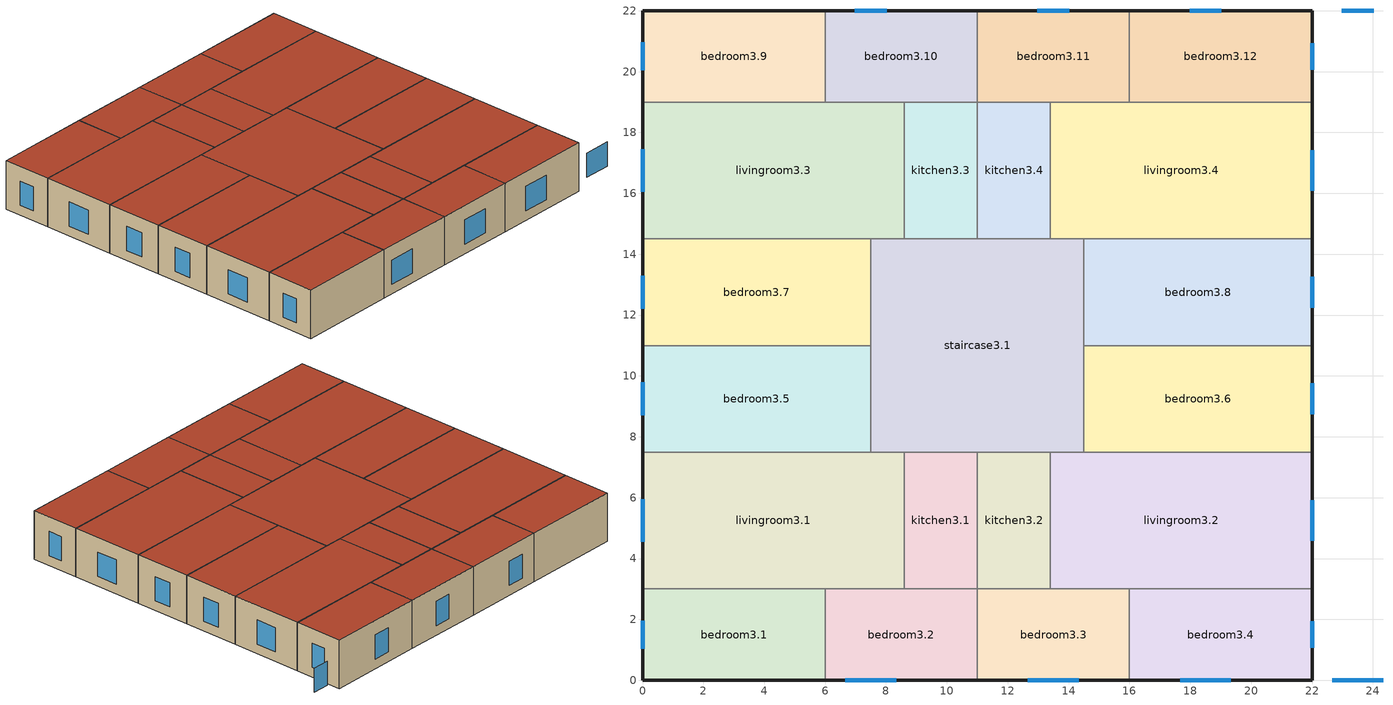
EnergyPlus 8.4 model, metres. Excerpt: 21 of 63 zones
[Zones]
livingroom3.4
 floor to livingroom2.4 (Interior Floor): 22,19 22,14.5 13.4,14.5 13.4,19 z6
 wall outside (Exterior Wall): 22,14.5 22,19 z6:9
 wall to bedroom3.8 (Interior Wall): 14.5,14.5 22,14.5 z6:9
 wall to kitchen3.4 (Interior Wall): 13.4,19 13.4,14.5 z6:9
 wall to bedroom3.11 (Interior Wall): 16,19 13.4,19 z6:9
 wall to staircase3.1 (Interior Wall): 13.4,14.5 14.5,14.5 z6:9
 wall to bedroom3.12 (Interior Wall): 22,19 16,19 z6:9
 window (Exterior Window): 22,16.09 22,17.41 z6.6:8.1
 roof outside (Exterior Roof): 13.4,19 13.4,14.5 22,14.5 22,19 z9
bedroom3.5
 floor to bedroom2.5 (Interior Floor): 7.5,11 7.5,7.5 0,7.5 0,11 z6
 wall outside (Exterior Wall): 0,11 0,7.5 z6:9
 wall to livingroom3.1 (Interior Wall): 0,7.5 7.5,7.5 z6:9
 wall to bedroom3.7 (Interior Wall): 7.5,11 0,11 z6:9
 wall to staircase3.1 (Interior Wall): 7.5,7.5 7.5,11 z6:9
 window (Exterior Window): 0,9.79 0,8.71 z6.6:8.1
 roof outside (Exterior Roof): 0,11 0,7.5 7.5,7.5 7.5,11 z9
livingroom3.1
 floor to livingroom2.1 (Interior Floor): 8.6,7.5 8.6,3 0,3 0,7.5 z6
 wall outside (Exterior Wall): 0,7.5 0,3 z6:9
 wall to bedroom3.1 (Interior Wall): 0,3 6,3 z6:9
 wall to kitchen3.1 (Interior Wall): 8.6,3 8.6,7.5 z6:9
 wall to bedroom3.2 (Interior Wall): 6,3 8.6,3 z6:9
 wall to staircase3.1 (Interior Wall): 8.6,7.5 7.5,7.5 z6:9
 window (Exterior Window): 0,5.94 0,4.56 z6.6:8.1
 roof outside (Exterior Roof): 0,7.5 0,3 8.6,3 8.6,7.5 z9
bedroom3.11
 floor to bedroom2.11 (Interior Floor): 16,22 16,19 11,19 11,22 z6
 wall outside (Exterior Wall): 16,22 11,22 z6:9
 wall to bedroom3.10 (Interior Wall): 11,22 11,19 z6:9
 wall to bedroom3.12 (Interior Wall): 16,19 16,22 z6:9
 wall to kitchen3.4 (Interior Wall): 11,19 13.4,19 z6:9
 window (Exterior Window): 19.02,22 17.98,22 z6.6:8.1
 roof outside (Exterior Roof): 11,22 11,19 16,19 16,22 z9
bedroom3.10
 floor to bedroom2.10 (Interior Floor): 11,22 11,19 6,19 6,22 z6
 wall outside (Exterior Wall): 11,22 6,22 z6:9
 wall to bedroom3.9 (Interior Wall): 6,22 6,19 z6:9
 wall to livingroom3.3 (Interior Wall): 6,19 8.6,19 z6:9
 wall to kitchen3.3 (Interior Wall): 8.6,19 11,19 z6:9
 window (Exterior Window): 14.02,22 12.98,22 z6.6:8.1
 roof outside (Exterior Roof): 6,22 6,19 11,19 11,22 z9
bedroom3.9
 floor to bedroom2.9 (Interior Floor): 6,22 6,19 0,19 0,22 z6
 wall outside (Exterior Wall): 6,22 0,22 0,19 z6:9
 wall to livingroom3.3 (Interior Wall): 0,19 6,19 z6:9
 window (Exterior Window): 0,20.96 0,20.04 / 8.02,22 6.98,22 z6.6:8.1
 roof outside (Exterior Roof): 0,22 0,19 6,19 6,22 z9
livingroom3.3
 floor to livingroom2.3 (Interior Floor): 8.6,19 8.6,14.5 0,14.5 0,19 z6
 wall outside (Exterior Wall): 0,19 0,14.5 z6:9
 wall to kitchen3.3 (Interior Wall): 8.6,14.5 8.6,19 z6:9
 wall to staircase3.1 (Interior Wall): 7.5,14.5 8.6,14.5 z6:9
 wall to bedroom3.7 (Interior Wall): 0,14.5 7.5,14.5 z6:9
 window (Exterior Window): 0,17.44 0,16.06 z6.6:8.1
 roof outside (Exterior Roof): 0,19 0,14.5 8.6,14.5 8.6,19 z9
kitchen3.4
 floor to kitchen2.4 (Interior Floor): 13.4,19 13.4,14.5 11,14.5 11,19 z6
 wall to staircase3.1 (Interior Wall): 11,14.5 13.4,14.5 z6:9
 wall to kitchen3.3 (Interior Wall): 11,19 11,14.5 z6:9
 roof outside (Exterior Roof): 11,19 11,14.5 13.4,14.5 13.4,19 z9
kitchen3.1
 floor to kitchen2.1 (Interior Floor): 11,7.5 11,3 8.6,3 8.6,7.5 z6
 wall to staircase3.1 (Interior Wall): 11,7.5 8.6,7.5 z6:9
 wall to bedroom3.2 (Interior Wall): 8.6,3 11,3 z6:9
 wall to kitchen3.2 (Interior Wall): 11,3 11,7.5 z6:9
 roof outside (Exterior Roof): 8.6,7.5 8.6,3 11,3 11,7.5 z9
bedroom3.4
 floor to bedroom2.4 (Interior Floor): 22,3 22,0 16,0 16,3 z6
 wall outside (Exterior Wall): 16,0 22,0 22,3 z6:9
 wall to bedroom3.3 (Interior Wall): 16,3 16,0 z6:9
 wall to livingroom3.2 (Interior Wall): 22,3 16,3 z6:9
 window (Exterior Window): 22,1.06 22,1.94 / 22.67,0 24.33,0 z6.6:8.1
 roof outside (Exterior Roof): 16,3 16,0 22,0 22,3 z9
bedroom3.6
 floor to bedroom2.6 (Interior Floor): 22,11 22,7.5 14.5,7.5 14.5,11 z6
 wall outside (Exterior Wall): 22,7.5 22,11 z6:9
 wall to bedroom3.8 (Interior Wall): 22,11 14.5,11 z6:9
 wall to staircase3.1 (Interior Wall): 14.5,11 14.5,7.5 z6:9
 wall to livingroom3.2 (Interior Wall): 14.5,7.5 22,7.5 z6:9
 window (Exterior Window): 22,8.74 22,9.76 z6.6:8.1
 roof outside (Exterior Roof): 14.5,11 14.5,7.5 22,7.5 22,11 z9
kitchen3.3
 floor to kitchen2.3 (Interior Floor): 11,19 11,14.5 8.6,14.5 8.6,19 z6
 wall to staircase3.1 (Interior Wall): 8.6,14.5 11,14.5 z6:9
 roof outside (Exterior Roof): 8.6,19 8.6,14.5 11,14.5 11,19 z9
kitchen3.2
 floor to kitchen2.2 (Interior Floor): 13.4,7.5 13.4,3 11,3 11,7.5 z6
 wall to bedroom3.3 (Interior Wall): 11,3 13.4,3 z6:9
 wall to livingroom3.2 (Interior Wall): 13.4,3 13.4,7.5 z6:9
 wall to staircase3.1 (Interior Wall): 13.4,7.5 11,7.5 z6:9
 roof outside (Exterior Roof): 11,7.5 11,3 13.4,3 13.4,7.5 z9
bedroom3.12
 floor to bedroom2.12 (Interior Floor): 22,22 22,19 16,19 16,22 z6
 wall outside (Exterior Wall): 22,19 22,22 16,22 z6:9
 window (Exterior Window): 22,20.06 22,20.94 / 24.02,22 22.98,22 z6.6:8.1
 roof outside (Exterior Roof): 16,22 16,19 22,19 22,22 z9
staircase3.1
 floor to staircase2.1 (Interior Floor): 14.5,14.5 14.5,7.5 7.5,7.5 7.5,14.5 z6
 wall to bedroom3.8 (Interior Wall): 14.5,11 14.5,14.5 z6:9
 wall to bedroom3.7 (Interior Wall): 7.5,14.5 7.5,11 z6:9
 wall to livingroom3.2 (Interior Wall): 13.4,7.5 14.5,7.5 z6:9
 roof outside (Exterior Roof): 7.5,14.5 7.5,7.5 14.5,7.5 14.5,14.5 z9
bedroom3.3
 floor to bedroom2.3 (Interior Floor): 16,3 16,0 11,0 11,3 z6
 wall outside (Exterior Wall): 11,0 16,0 z6:9
 wall to bedroom3.2 (Interior Wall): 11,3 11,0 z6:9
 wall to livingroom3.2 (Interior Wall): 16,3 13.4,3 z6:9
 window (Exterior Window): 17.67,0 19.33,0 z6.6:8.1
 roof outside (Exterior Roof): 11,3 11,0 16,0 16,3 z9
bedroom3.1
 floor to bedroom2.1 (Interior Floor): 6,3 6,0 0,0 0,3 z6
 wall outside (Exterior Wall): 0,3 0,0 6,0 z6:9
 wall to bedroom3.2 (Interior Wall): 6,0 6,3 z6:9
 window (Exterior Window): 0,1.96 0,1.04 / 6.67,0 8.33,0 z6.6:8.1
 roof outside (Exterior Roof): 0,3 0,0 6,0 6,3 z9
bedroom3.8
 floor to bedroom2.8 (Interior Floor): 22,14.5 22,11 14.5,11 14.5,14.5 z6
 wall outside (Exterior Wall): 22,11 22,14.5 z6:9
 window (Exterior Window): 22,12.24 22,13.26 z6.6:8.1
 roof outside (Exterior Roof): 14.5,14.5 14.5,11 22,11 22,14.5 z9
bedroom3.2
 floor to bedroom2.2 (Interior Floor): 11,3 11,0 6,0 6,3 z6
 wall outside (Exterior Wall): 6,0 11,0 z6:9
 window (Exterior Window): 12.67,0 14.33,0 z6.6:8.1
 roof outside (Exterior Roof): 6,3 6,0 11,0 11,3 z9
livingroom3.2
 floor to livingroom2.2 (Interior Floor): 22,7.5 22,3 13.4,3 13.4,7.5 z6
 wall outside (Exterior Wall): 22,3 22,7.5 z6:9
 window (Exterior Window): 22,4.59 22,5.91 z6.6:8.1
 roof outside (Exterior Roof): 13.4,7.5 13.4,3 22,3 22,7.5 z9
bedroom3.7
 floor to bedroom2.7 (Interior Floor): 7.5,14.5 7.5,11 0,11 0,14.5 z6
 wall outside (Exterior Wall): 0,14.5 0,11 z6:9
 window (Exterior Window): 0,13.29 0,12.21 z6.6:8.1
 roof outside (Exterior Roof): 0,14.5 0,11 7.5,11 7.5,14.5 z9
[Site:Location]
Chongqing Shapingba_Chongqing_CHN Design_Conditions: Latitude {deg}=29.58; Longitude {deg}=106.47; Time Zone {hr}=8; Elevation {m}=259.1
[Site:GroundTemperature:BuildingSurface]
17.73, 17.58, 14.99, 15.72, 19.24, 24.78, 25.36, 25.42, 25.45, 23.67, 19.98, 19.57
[Building]
3cengzhuzhai: North Axis {deg}=45.9143; Terrain=City; Loads Convergence Tolerance Value=0.04; Temperature Convergence Tolerance Value {deltaC}=0.4; Solar Distribution=FullInteriorAndExterior; Maximum Number of Warmup Days=25
[Construction]
Exterior Window: shuangcengzhongkongboli
Exterior Wall: 5mm shuinishajiang, 20mm shuinishajiang, 200mm shaojieyanduokongzhuanqiti, 20mm shuinishajiang
Interior Wall: 20mm shuinishajiang, 200mm putongshaojieyeyankongxinzhuan, 20mm shuinishajiang
Interior Floor: 50mm 1151-1250quanqinghunningtu, 120mm gangjinhunningtu, 20mm shuinishajiang
Exterior Roof: 40mm suishiluanshihunningtu, 20mm shuinishajiang, 60mm nanranjisujubenban, 5mm sbsgaixingliqingfangshuijuancai, 20mm shuinishajiang, 30mm 1551shaojieyanhunningt, 120mm gangjinhunningtu
[Material]
Name | Roughness | Thickness {m} | Conductivity {W/m-K} | Density {kg/m3} | Specific Heat {J/kg-K}
5mm shuinishajiang | MediumRough | 0.005 | 0.93 | 1800 | 1050
20mm shuinishajiang | MediumRough | 0.02 | 0.93 | 1800 | 1050
200mm shaojieyanduokongzhuanqiti | MediumRough | 0.2 | 0.58 | 1400 | 1050
200mm putongshaojieyeyankongxinzhuan | MediumRough | 0.2 | 0.54 | 1800 | 1050
50mm 1151-1250quanqinghunningtu | MediumRough | 0.05 | 0.31 | 1651 | 1050
120mm gangjinhunningtu | MediumRough | 0.12 | 1.74 | 2500 | 920
40mm suishiluanshihunningtu | MediumRough | 0.04 | 1.51 | 2300 | 920
5mm sbsgaixingliqingfangshuijuancai | MediumRough | 0.005 | 0.23 | 900 | 1620
30mm 1551shaojieyanhunningt | MediumRough | 0.03 | 0.66 | 1511 | 840
60mm nanranjisujubenban | MediumSmooth | 0.06 | 0.03 | 35 | 1380
[WindowMaterial:SimpleGlazingSystem]
shuangcengzhongkongboli: U-Factor {W/m2-K}=2.8; Solar Heat Gain Coefficient=0.75
[ZoneVentilation:DesignFlowRate] Design Flow Rate Calculation Method=AirChanges/Hour; Ventilation Type=Natural; Fan Pressure Rise {Pa}=0; Fan Total Efficiency=1; Constant Term Coefficient=0.606; Temperature Term Coefficient=0.036; Velocity Term Coefficient=0.1177; Velocity Squared Term Coefficient=0; Delta Temperature {deltaC}=-100; Maximum Wind Speed {m/s}=40
Name | Zone or ZoneList | Schedule | Air Changes per Hour {1/hr} | Minimum Outdoor Temperature {C} | Maximum Outdoor Temperature {C}
jichukitchen3.1 | kitchen3.1 | jichutongfengqita | 4
jichukitchen3.2 | kitchen3.2 | jichutongfengqita | 4
jichukitchen3.3 | kitchen3.3 | jichutongfengqita | 4
jichukitchen3.4 | kitchen3.4 | jichutongfengqita | 4
jichulivingroom3.1 | livingroom3.1 | jichutongfengketing | 4
jichulivingroom3.2 | livingroom3.2 | jichutongfengketing | 4
jichulivingroom3.3 | livingroom3.3 | jichutongfengketing | 4
jichulivingroom3.4 | livingroom3.4 | jichutongfengketing | 4
jichubedroom3.1 | bedroom3.1 | jichutongfengbedroom | 4
jichubedroom3.2 | bedroom3.2 | jichutongfengbedroom | 4
jichubedroom3.3 | bedroom3.3 | jichutongfengbedroom | 4
jichubedroom3.4 | bedroom3.4 | jichutongfengbedroom | 4
jichubedroom3.5 | bedroom3.5 | jichutongfengbedroom | 4
jichubedroom3.6 | bedroom3.6 | jichutongfengbedroom | 4
jichubedroom3.7 | bedroom3.7 | jichutongfengbedroom | 4
jichubedroom3.8 | bedroom3.8 | jichutongfengbedroom | 4
jichubedroom3.9 | bedroom3.9 | jichutongfengbedroom | 4
jichubedroom3.10 | bedroom3.10 | jichutongfengbedroom | 4
jichubedroom3.11 | bedroom3.11 | jichutongfengbedroom | 4
jichubedroom3.12 | bedroom3.12 | jichutongfengbedroom | 4
kitchen3.1 | kitchen3.1 | tongfengcishubianliang | 3.53328 | 15.37 | 28.78
kitchen3.2 | kitchen3.2 | tongfengcishubianliang | 3.53328 | 15.37 | 28.78
kitchen3.3 | kitchen3.3 | tongfengcishubianliang | 3.53328 | 15.37 | 28.78
kitchen3.4 | kitchen3.4 | tongfengcishubianliang | 3.53328 | 15.37 | 28.78
livingroom3.1 | livingroom3.1 | tongfengcishubianliang | 3.53328 | 15.37 | 28.78
livingroom3.2 | livingroom3.2 | tongfengcishubianliang | 3.53328 | 15.37 | 28.78
livingroom3.3 | livingroom3.3 | tongfengcishubianliang | 3.53328 | 15.37 | 28.78
livingroom3.4 | livingroom3.4 | tongfengcishubianliang | 3.53328 | 15.37 | 28.78
bedroom3.1 | bedroom3.1 | tongfengcishubianliang | 3.53328 | 15.37 | 28.78
bedroom3.2 | bedroom3.2 | tongfengcishubianliang | 3.53328 | 15.37 | 28.78
bedroom3.3 | bedroom3.3 | tongfengcishubianliang | 3.53328 | 15.37 | 28.78
bedroom3.4 | bedroom3.4 | tongfengcishubianliang | 3.53328 | 15.37 | 28.78
bedroom3.5 | bedroom3.5 | tongfengcishubianliang | 3.53328 | 15.37 | 28.78
bedroom3.6 | bedroom3.6 | tongfengcishubianliang | 3.53328 | 15.37 | 28.78
bedroom3.7 | bedroom3.7 | tongfengcishubianliang | 3.53328 | 15.37 | 28.78
bedroom3.8 | bedroom3.8 | tongfengcishubianliang | 3.53328 | 15.37 | 28.78
bedroom3.9 | bedroom3.9 | tongfengcishubianliang | 3.53328 | 15.37 | 28.78
bedroom3.10 | bedroom3.10 | tongfengcishubianliang | 3.53328 | 15.37 | 28.78
bedroom3.11 | bedroom3.11 | tongfengcishubianliang | 3.53328 | 15.37 | 28.78
bedroom3.12 | bedroom3.12 | tongfengcishubianliang | 3.53328 | 15.37 | 28.78
[People] Number of People Calculation Method=Area/Person; Zone Floor Area per Person {m2/person}=35.63; Fraction Radiant=0.2; Sensible Heat Fraction=autocalculate; Activity Level Schedule=Activity_zuozi huodong; Carbon Dioxide Generation Rate {m3/s-W}=3.82e-08; Enable ASHRAE 55 Comfort Warnings=No; Mean Radiant Temperature Calculation Type=ZoneAveraged; Clothing Insulation Calculation Method=ClothingInsulationSchedule
Name | Zone or ZoneList | Number of People Schedule
bedroom3.2 | bedroom3.2 | Bedroom Occupancy
kitchen3.1 | kitchen3.1 | chufang Occupancy
kitchen3.2 | kitchen3.2 | chufang Occupancy
kitchen3.3 | kitchen3.3 | chufang Occupancy
kitchen3.4 | kitchen3.4 | chufang Occupancy
livingroom3.1 | livingroom3.1 | keting Occupancy
livingroom3.2 | livingroom3.2 | keting Occupancy
livingroom3.3 | livingroom3.3 | keting Occupancy
livingroom3.4 | livingroom3.4 | keting Occupancy
bedroom3.1 | bedroom3.1 | Bedroom Occupancy
bedroom3.3 | bedroom3.3 | Bedroom Occupancy
bedroom3.4 | bedroom3.4 | Bedroom Occupancy
bedroom3.5 | bedroom3.5 | Bedroom Occupancy
bedroom3.6 | bedroom3.6 | Bedroom Occupancy
bedroom3.7 | bedroom3.7 | Bedroom Occupancy
bedroom3.8 | bedroom3.8 | Bedroom Occupancy
bedroom3.9 | bedroom3.9 | Bedroom Occupancy
bedroom3.10 | bedroom3.10 | Bedroom Occupancy
bedroom3.11 | bedroom3.11 | Bedroom Occupancy
bedroom3.12 | bedroom3.12 | Bedroom Occupancy
[ZoneControl:Thermostat] Control Type Schedule=kongtiaomoshiquannianwendu; Control 1=kongtiaomoshidualsetpoint
Name | Zone or ZoneList
livingroom3.1 | livingroom3.1
livingroom3.2 | livingroom3.2
livingroom3.3 | livingroom3.3
livingroom3.4 | livingroom3.4
bedroom3.1 | bedroom3.1
bedroom3.2 | bedroom3.2
bedroom3.3 | bedroom3.3
bedroom3.4 | bedroom3.4
bedroom3.5 | bedroom3.5
bedroom3.6 | bedroom3.6
bedroom3.7 | bedroom3.7
bedroom3.8 | bedroom3.8
bedroom3.9 | bedroom3.9
bedroom3.10 | bedroom3.10
bedroom3.11 | bedroom3.11
bedroom3.12 | bedroom3.12
[ThermostatSetpoint:DualSetpoint]
kongtiaomoshidualsetpoint: Heating Setpoint Temperature Schedule=kongtiaozhirewendu; Cooling Setpoint Temperature Schedule=kongtiaozhilengwendu
[Lights] Design Level Calculation Method=Watts/Area; Return Air Fraction=0; Fraction Radiant=0.72; Fraction Visible=0.18; Fraction Replaceable=1; Return Air Fraction Calculated from Plenum Temperature=No
Name | Zone or ZoneList | Schedule | Watts per Zone Floor Area {W/m2}
kitchen3.1 | kitchen3.1 | lighting chufang | 6
kitchen3.2 | kitchen3.2 | lighting chufang | 6
kitchen3.3 | kitchen3.3 | lighting chufang | 6
kitchen3.4 | kitchen3.4 | lighting chufang | 6
livingroom3.1 | livingroom3.1 | light-keting | 5
livingroom3.2 | livingroom3.2 | light-keting | 5
livingroom3.3 | livingroom3.3 | light-keting | 5
livingroom3.4 | livingroom3.4 | light-keting | 5
bedroom3.1 | bedroom3.1 | light-Bedroom | 3
bedroom3.2 | bedroom3.2 | light-Bedroom | 3
bedroom3.3 | bedroom3.3 | light-Bedroom | 3
bedroom3.4 | bedroom3.4 | light-Bedroom | 3
bedroom3.5 | bedroom3.5 | light-Bedroom | 3
bedroom3.6 | bedroom3.6 | light-Bedroom | 3
bedroom3.7 | bedroom3.7 | light-Bedroom | 3
bedroom3.8 | bedroom3.8 | light-Bedroom | 3
bedroom3.9 | bedroom3.9 | light-Bedroom | 3
bedroom3.10 | bedroom3.10 | light-Bedroom | 3
bedroom3.11 | bedroom3.11 | light-Bedroom | 3
bedroom3.12 | bedroom3.12 | light-Bedroom | 3
[ElectricEquipment] Design Level Calculation Method=Watts/Area; Watts per Zone Floor Area {W/m2}=4.3; Fraction Latent=0; Fraction Radiant=0.25; Fraction Lost=0
Name | Zone or ZoneList | Schedule
kitchen3.1 | kitchen3.1 | equipment chufang
kitchen3.2 | kitchen3.2 | equipment chufang
kitchen3.3 | kitchen3.3 | equipment chufang
kitchen3.4 | kitchen3.4 | equipment chufang
livingroom3.1 | livingroom3.1 | Equipment-keting
livingroom3.2 | livingroom3.2 | Equipment-keting
livingroom3.3 | livingroom3.3 | Equipment-keting
livingroom3.4 | livingroom3.4 | Equipment-keting
bedroom3.1 | bedroom3.1 | Equipment-bedroom
bedroom3.2 | bedroom3.2 | Equipment-bedroom
bedroom3.3 | bedroom3.3 | Equipment-bedroom
bedroom3.4 | bedroom3.4 | Equipment-bedroom
bedroom3.5 | bedroom3.5 | Equipment-bedroom
bedroom3.6 | bedroom3.6 | Equipment-bedroom
bedroom3.7 | bedroom3.7 | Equipment-bedroom
bedroom3.8 | bedroom3.8 | Equipment-bedroom
bedroom3.9 | bedroom3.9 | Equipment-bedroom
bedroom3.10 | bedroom3.10 | Equipment-bedroom
bedroom3.11 | bedroom3.11 | Equipment-bedroom
bedroom3.12 | bedroom3.12 | Equipment-bedroom
[ZoneInfiltration:DesignFlowRate] Schedule=Always On; Design Flow Rate Calculation Method=AirChanges/Hour; Air Changes per Hour {1/hr}=1; Constant Term Coefficient=0.606; Temperature Term Coefficient=0.036; Velocity Term Coefficient=0.1177; Velocity Squared Term Coefficient=0
Name | Zone or ZoneList
kitchen3.1 | kitchen3.1
kitchen3.2 | kitchen3.2
kitchen3.3 | kitchen3.3
kitchen3.4 | kitchen3.4
livingroom3.1 | livingroom3.1
livingroom3.2 | livingroom3.2
livingroom3.3 | livingroom3.3
livingroom3.4 | livingroom3.4
bedroom3.1 | bedroom3.1
bedroom3.2 | bedroom3.2
bedroom3.3 | bedroom3.3
bedroom3.4 | bedroom3.4
bedroom3.5 | bedroom3.5
bedroom3.6 | bedroom3.6
bedroom3.7 | bedroom3.7
bedroom3.8 | bedroom3.8
bedroom3.9 | bedroom3.9
bedroom3.10 | bedroom3.10
bedroom3.11 | bedroom3.11
bedroom3.12 | bedroom3.12
[ZoneHVAC:IdealLoadsAirSystem] Maximum Heating Supply Air Temperature {C}=50; Minimum Cooling Supply Air Temperature {C}=13; Maximum Heating Supply Air Humidity Ratio {kgWater/kgDryAir}=0.0156; Minimum Cooling Supply Air Humidity Ratio {kgWater/kgDryAir}=0.0077; Heating Limit=NoLimit; Cooling Limit=NoLimit; Dehumidification Control Type=ConstantSensibleHeatRatio; Cooling Sensible Heat Ratio=0.7; Humidification Control Type=None; Demand Controlled Ventilation Type=None; Outdoor Air Economizer Type=NoEconomizer; Heat Recovery Type=None; Sensible Heat Recovery Effectiveness=0.7; Latent Heat Recovery Effectiveness=0.65
Name | Availability Schedule
livingroom3.1; livingroom3.2; livingroom3.3; livingroom3.4 | kongtiaokaiqi-keting
bedroom3.1; bedroom3.2; bedroom3.3; bedroom3.4; bedroom3.5; bedroom3.6; bedroom3.7; bedroom3.8; bedroom3.9; bedroom3.10; bedroom3.11; bedroom3.12 | kongtiaokaiqi-Bedroom
[Zone]
livingroom3.4: 13.4, 14.5, 0, 1
bedroom3.5: 0, 7.5, 0, 1
livingroom3.1: 0, 3, 0, 1
bedroom3.11: 11, 19, 0, 1
bedroom3.10: 6, 19, 0, 1
bedroom3.9: 0, 19, 0, 1
livingroom3.3: 0, 14.5, 0, 1
kitchen3.4: 11, 14.5, 0, 1
kitchen3.1: 8.6, 3, 0, 1
bedroom3.4: 16, 0, 0, 1
bedroom3.6: 14.5, 7.5, 0, 1
kitchen3.3: 8.6, 14.5, 0, 1
kitchen3.2: 11, 3, 0, 1
bedroom3.12: 16, 19, 0, 1
staircase3.1: 7.5, 7.5, 0, 1
bedroom3.3: 11, 0, 0, 1
bedroom3.1: 0, 0, 0, 1
bedroom3.8: 14.5, 11, 0, 1
bedroom3.2: 6, 0, 0, 1
livingroom3.2: 13.5, 3, 0, 1
bedroom3.7: 0, 11, 0, 1
[Schedule:Compact]
jichutongfengbedroom: Through: 12/31, For: Weekdays, Until: 07:00, 0, Until: 21:00, 1, Until: 24:00, 0, For: Saturday Sunday AllOtherDays, Until: 24:00, 0
jichutongfengketing: Through: 12/31, For: Weekdays, Until: 17:00, 1, Until: 24:00, 0, For: Saturday Sunday AllOtherDays, Until: 07:00, 1, Until: 24:00, 0
jichutongfengqita; Always On; tongfengcishubianliang: Through: 12/31, For: AllDays, Until: 24:00, 1
kongtiaomoshiquannianwendu: Through: 12/31, For: AllDays, Until: 24:00, 4
chufang Occupancy: Through: 12/31, For: Weekdays, Until: 7:00, 0, Until: 8:00, 1, Until: 18:00, 0, Until: 19:00, 1, Until: 24:00, 0, For: Saturday Sunday AllOtherDays, Until: 8:00, 0, Until: 9:00, 1, Until: 13:00, 0, Until: 14:00, 1, Until: 18:00, 0, Until: 19:00, 1, Until: 24:00, 0
lighting chufang: Through: 12/31, For: AllDays, Until: 18:00, 0, Until: 20:00, .8, Until: 24:00, .4
equipment chufang: Through: 12/31, For: AllDays, Until: 10:00, 0, Until: 12:00, 1, Until: 17:00, 0, Until: 19:00, 1, Until: 24:00, 0
kongtiaokaiqi-Bedroom: Through: 12/31, For: Weekdays, Until: 07:00, 1, Until: 21:00, 0, Until: 24:00, 1, For: Saturday Sunday AllOtherDays, Until: 24:00, 1
Equipment-bedroom: Through: 12/31, For: AllDays, Until: 19:00, 0, Until: 20:00, .7, Until: 24:00, 1
keting Occupancy: Through: 12/31, For: Weekdays, Until: 07:00, 0, Until: 09:00, .333, Until: 19:00, 0, Until: 22:00, 1, Until: 23:00, .333, Until: 24:00, 0, For: Saturday Sunday AllOtherDays, Until: 8:00, 0, Until: 10:00, .333, Until: 13:00, .666, Until: 16:00, .333, Until: 17:00, .666, Until: 23:00, 1, Until: 24:00, .333
Equipment-keting: Through: 12/31, For: AllDays, Until: 12:00, .226, Until: 14:00, .688, Until: 19:00, .226, Until: 23:00, 1, Until: 24:00, .226
light-keting: Through: 12/31, For: AllDays, Until: 18:00, 0, Until: 23:00, 1, Until: 24:00, .5
light-Bedroom: Through: 12/31, For: AllDays, Until: 18:00, 0, Until: 21:00, .5, Until: 24:00, 1
kongtiaokaiqi-keting: Through: 12/31, For: Weekdays, Until: 17:00, 0, Until: 24:00, 1, For: Saturday Sunday AllOtherDays, Until: 07:00, 0, Until: 24:00, 1
Bedroom Occupancy: Through: 12/31, For: Weekdays, Until: 07:00, 1, Until: 22:00, 0, Until: 23:00, .333, Until: 24:00, 1, For: Saturday Sunday AllOtherDays, Until: 08:00, 1, Until: 10:00, .5, Until: 14:00, 0, Until: 16:00, .5, Until: 23:00, 0, Until: 24:00, .5
Activity_zuozi huodong: Through: 12/31, For: AllDays, Until: 24:00, 108
kongtiaozhilengwendu: Through: 12/31, For: AllDays, Until: 24:00, 26
kongtiaozhirewendu: Through: 12/31, For: AllDays, Until: 24:00, 18
